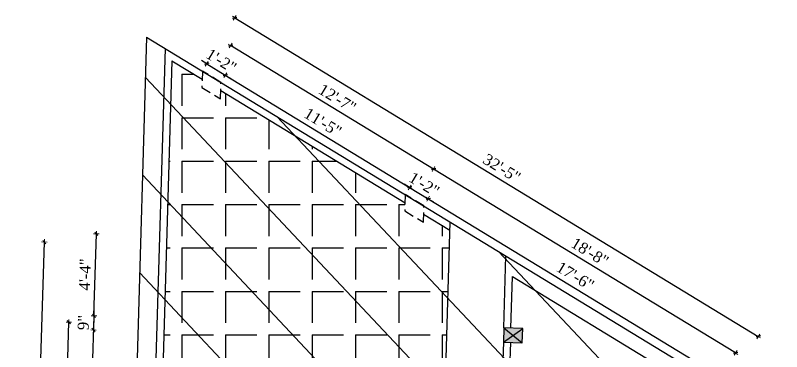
# Model space of a CAD drawing. Header units: inches. Extents: x 4069 to 291496, y -47643 to 12535.
# Drawn here: x 143055.2 to 143541.3, y -20515 to -20302 of the extents above; entities that cross this region are included whole.
import ezdxf

# ---------------------------------------------------------------- set-up
doc = ezdxf.new("R2010")
doc.units = ezdxf.units.IN
doc.header["$LTSCALE"] = 5
doc.header["$MEASUREMENT"] = 0
doc.linetypes.add('HIDDEN', pattern=[0.375, 0.25, -0.125])
doc.layers.add('A-WALL', color=7, linetype='Continuous', lineweight=9)
doc.layers.add('Dimension', color=7, linetype='Continuous', lineweight=18)
doc.layers.add('dim line', color=7, linetype='Continuous', lineweight=15, true_color=0xfab2b2)
doc.layers.add('WALL', color=7, linetype='Continuous')
doc.styles.add('ordinary', font='times.ttf')
doc.dimstyles.new('Copy of 96', dxfattribs={"dimtxt": 7, "dimasz": 4, "dimexe": 0.5, "dimexo": 0.5, "dimgap": 3, "dimtad": 1, "dimdec": 1, "dimzin": 11, "dimdsep": 46, "dimlunit": 4, "dimtxsty": 'ordinary', "dimblk": 'OBLIQUE', "dimcen": 0.09, "dimse1": 1, "dimse2": 1, "dimclrt": 6, "dimazin": 0, "dimtfac": 1, "dimtdec": 1, "dimtix": 1, "dimtmove": 2, "dimatfit": 3, "dimldrblk": 'leader', "dimfxl": 0.5, "dimfxlon": 1, "dimtolj": 1, "dimtzin": 0, "dimarcsym": 0})

# ---------------------------------------------------------------- blocks, each defined once
blk = doc.blocks.new('oblique')
at = {"color": 0, "lineweight": -2}
blk.add_line((0.25, 0.25), (-0.25, -0.25), dxfattribs=at)
at = {"layer": 'dim line', "lineweight": 9}
for p, q in [((-0.4375, 0), (0.4375, 0)), ((0, 0.4375), (0, -0.4375))]:
    blk.add_line(p, q, dxfattribs=at)
blk = doc.blocks.new('*D4404')
at = {"layer": 'A-WALL', "color": 0, "lineweight": -2, "ltscale": 50, "transparency": 16777216}
blk.add_line((143084.68, -20645.59), (143089.13, -20496.3), dxfattribs=at)
at = {"layer": 'Defpoints', "color": 0, "ltscale": 50, "transparency": 16777216}
for p in [(143089.13, -20496.3), (143364.94, -20504.54), (143360.48, -20653.82)]:
    blk.add_point(p, dxfattribs=at)
at = {"layer": 'A-WALL', "color": 0, "lineweight": -2, "ltscale": 50, "transparency": 16777216, "xscale": 4, "yscale": 4, "zscale": 4}
for p, rotation in [((143089.13, -20496.3), 88.28998542889812), ((143084.68, -20645.59), 268.2899854288981)]:
    blk.add_blockref('oblique', p, dxfattribs=dict(at, rotation=rotation))
at = {"layer": 'A-WALL', "color": 6, "ltscale": 50, "transparency": 16777216, "insert": (143080.35, -20570.75), "char_height": 7, "attachment_point": 5, "rotation": 88.29, "style": 'ordinary'}
blk.add_mtext('\\A1;12\'-5"', dxfattribs=at)
blk = doc.blocks.new('_OBLIQUE')
at = {"color": 0, "linetype": 'ByBlock'}
blk.add_line((-0.5, -0.5), (0.5, 0.5), dxfattribs=at)
blk = doc.blocks.new('leader')
at = {"layer": 'Dimension'}
for p, q in [((0, -4.33), (0, 4.33)), ((-4.42, 0), (4.42, 0))]:
    blk.add_line(p, q, dxfattribs=at)
blk = doc.blocks.new('*D4405')
at = {"layer": 'A-WALL', "color": 0, "lineweight": -2, "ltscale": 50, "transparency": 16777216}
blk.add_line((143059.87, -20905.91), (143073.61, -20445.61), dxfattribs=at)
at = {"layer": 'Defpoints', "color": 0, "ltscale": 50, "transparency": 16777216}
for p in [(143073.61, -20445.61), (143366.44, -20454.35), (143352.69, -20914.65)]:
    blk.add_point(p, dxfattribs=at)
at = {"layer": 'A-WALL', "color": 0, "lineweight": -2, "ltscale": 50, "transparency": 16777216, "xscale": 4, "yscale": 4, "zscale": 4}
for p, rotation in [((143073.61, -20445.61), 88.28998542889812), ((143059.87, -20905.91), 268.2899854288981)]:
    blk.add_blockref('oblique', p, dxfattribs=dict(at, rotation=rotation))
at = {"layer": 'A-WALL', "color": 6, "ltscale": 50, "transparency": 16777216, "insert": (143060.18, -20675.56), "char_height": 7, "attachment_point": 5, "rotation": 88.29, "style": 'ordinary'}
blk.add_mtext('\\A1;38\'-5"', dxfattribs=at)
blk = doc.blocks.new('*D4406')
at = {"layer": 'A-WALL', "color": 0, "lineweight": -2, "ltscale": 50, "transparency": 16777216}
for p, q in [((143176.62, -20332.69), (143173.2, -20330.62)), ((143176.62, -20332.69), (143188.41, -20339.86)), ((143188.41, -20339.86), (143191.83, -20341.94))]:
    blk.add_line(p, q, dxfattribs=at)
at = {"layer": 'Defpoints', "color": 0, "ltscale": 50, "transparency": 16777216}
for p in [(143173.84, -20337.26), (143188.41, -20339.86), (143185.64, -20344.43)]:
    blk.add_point(p, dxfattribs=at)
at = {"layer": 'A-WALL', "color": 0, "lineweight": -2, "ltscale": 50, "transparency": 16777216, "xscale": 4, "yscale": 4, "zscale": 4}
for p, rotation in [((143176.62, -20332.69), 328.7014709228608), ((143188.41, -20339.86), 148.7014709228608)]:
    blk.add_blockref('oblique', p, dxfattribs=dict(at, rotation=rotation))
at = {"layer": 'A-WALL', "color": 6, "ltscale": 50, "transparency": 16777216, "insert": (143185.89, -20330.72), "char_height": 7, "attachment_point": 5, "rotation": 328.7015, "style": 'ordinary'}
blk.add_mtext('\\A1;1\'-2"', dxfattribs=at)
blk = doc.blocks.new('*D4407')
at = {"layer": 'A-WALL', "color": 0, "lineweight": -2, "ltscale": 50, "transparency": 16777216}
blk.add_line((143188.41, -20339.86), (143305.34, -20410.95), dxfattribs=at)
at = {"layer": 'Defpoints', "color": 0, "ltscale": 50, "transparency": 16777216}
for p in [(143185.64, -20344.43), (143305.34, -20410.95), (143302.57, -20415.52)]:
    blk.add_point(p, dxfattribs=at)
at = {"layer": 'A-WALL', "color": 0, "lineweight": -2, "ltscale": 50, "transparency": 16777216, "xscale": 4, "yscale": 4, "zscale": 4}
for p, rotation in [((143188.41, -20339.86), 148.7014709242215), ((143305.34, -20410.95), 328.7014709242216)]:
    blk.add_blockref('oblique', p, dxfattribs=dict(at, rotation=rotation))
at = {"layer": 'A-WALL', "color": 6, "ltscale": 50, "transparency": 16777216, "insert": (143250.28, -20369.8), "char_height": 7, "attachment_point": 5, "rotation": 328.7015, "style": 'ordinary'}
blk.add_mtext('\\A1;11\'-5"', dxfattribs=at)
blk = doc.blocks.new('*D4408')
at = {"layer": 'A-WALL', "color": 0, "lineweight": -2, "ltscale": 50, "transparency": 16777216}
for p, q in [((143305.34, -20410.95), (143301.92, -20408.88)), ((143305.34, -20410.95), (143317.13, -20418.12)), ((143317.13, -20418.12), (143320.55, -20420.2))]:
    blk.add_line(p, q, dxfattribs=at)
at = {"layer": 'Defpoints', "color": 0, "ltscale": 50, "transparency": 16777216}
for p in [(143302.57, -20415.52), (143314.36, -20422.69), (143317.13, -20418.12)]:
    blk.add_point(p, dxfattribs=at)
at = {"layer": 'A-WALL', "color": 0, "lineweight": -2, "ltscale": 50, "transparency": 16777216, "xscale": 4, "yscale": 4, "zscale": 4}
for p, rotation in [((143305.34, -20410.95), 328.7014709242216), ((143317.13, -20418.12), 148.7014709242215)]:
    blk.add_blockref('oblique', p, dxfattribs=dict(at, rotation=rotation))
at = {"layer": 'A-WALL', "color": 6, "ltscale": 50, "transparency": 16777216, "insert": (143314.61, -20408.98), "char_height": 7, "attachment_point": 5, "rotation": 328.7015, "style": 'ordinary'}
blk.add_mtext('\\A1;1\'-2"', dxfattribs=at)
blk = doc.blocks.new('*D4409')
at = {"layer": 'A-WALL', "color": 0, "lineweight": -2, "ltscale": 50, "transparency": 16777216}
blk.add_line((143317.13, -20418.12), (143496.95, -20527.45), dxfattribs=at)
at = {"layer": 'Defpoints', "color": 0, "ltscale": 50, "transparency": 16777216}
for p in [(143314.36, -20422.69), (143496.95, -20527.45), (143494.17, -20532.01)]:
    blk.add_point(p, dxfattribs=at)
at = {"layer": 'A-WALL', "color": 0, "lineweight": -2, "ltscale": 50, "transparency": 16777216, "xscale": 4, "yscale": 4, "zscale": 4}
for p, rotation in [((143317.13, -20418.12), 148.7014709242215), ((143496.95, -20527.45), 328.7014709242216)]:
    blk.add_blockref('oblique', p, dxfattribs=dict(at, rotation=rotation))
at = {"layer": 'A-WALL', "color": 6, "ltscale": 50, "transparency": 16777216, "insert": (143410.45, -20467.17), "char_height": 7, "attachment_point": 5, "rotation": 328.7015, "style": 'ordinary'}
blk.add_mtext('\\A1;17\'-6"', dxfattribs=at)
blk = doc.blocks.new('*D4411')
at = {"layer": 'A-WALL', "color": 0, "lineweight": -2, "ltscale": 50, "transparency": 16777216}
blk.add_line((143512.1, -20515.81), (143320.49, -20399.32), dxfattribs=at)
at = {"layer": 'Defpoints', "color": 0, "ltscale": 50, "transparency": 16777216}
for p in [(143320.49, -20399.32), (143308.46, -20419.1), (143500.07, -20535.6)]:
    blk.add_point(p, dxfattribs=at)
at = {"layer": 'A-WALL', "color": 0, "lineweight": -2, "ltscale": 50, "transparency": 16777216, "xscale": 4, "yscale": 4, "zscale": 4}
for p, rotation in [((143320.49, -20399.32), 148.7014709227811), ((143512.1, -20515.81), 328.701470922781)]:
    blk.add_blockref('oblique', p, dxfattribs=dict(at, rotation=rotation))
at = {"layer": 'A-WALL', "color": 6, "ltscale": 50, "transparency": 16777216, "insert": (143419.7, -20451.96), "char_height": 7, "attachment_point": 5, "rotation": 328.7015, "style": 'ordinary'}
blk.add_mtext('\\A1;18\'-8"', dxfattribs=at)
blk = doc.blocks.new('*D4412')
at = {"layer": 'A-WALL', "color": 0, "lineweight": -2, "ltscale": 50, "transparency": 16777216}
blk.add_line((143320.49, -20399.32), (143191.77, -20321.06), dxfattribs=at)
at = {"layer": 'Defpoints', "color": 0, "ltscale": 50, "transparency": 16777216}
for p in [(143191.77, -20321.06), (143179.74, -20340.84), (143308.46, -20419.1)]:
    blk.add_point(p, dxfattribs=at)
at = {"layer": 'A-WALL', "color": 0, "lineweight": -2, "ltscale": 50, "transparency": 16777216, "xscale": 4, "yscale": 4, "zscale": 4}
for p, rotation in [((143191.77, -20321.06), 148.7014709242215), ((143320.49, -20399.32), 328.7014709242214)]:
    blk.add_blockref('oblique', p, dxfattribs=dict(at, rotation=rotation))
at = {"layer": 'A-WALL', "color": 6, "ltscale": 50, "transparency": 16777216, "insert": (143259.54, -20354.58), "char_height": 7, "attachment_point": 5, "rotation": 328.7015, "style": 'ordinary'}
blk.add_mtext('\\A1;12\'-7"', dxfattribs=at)
blk = doc.blocks.new('*D4413')
at = {"layer": 'A-WALL', "color": 0, "lineweight": -2, "ltscale": 50, "transparency": 16777216}
blk.add_line((143194.38, -20303.48), (143526.5, -20505.41), dxfattribs=at)
at = {"layer": 'Defpoints', "color": 0, "ltscale": 50, "transparency": 16777216}
for p in [(143173.84, -20337.26), (143526.5, -20505.41), (143505.97, -20539.18)]:
    blk.add_point(p, dxfattribs=at)
at = {"layer": 'A-WALL', "color": 0, "lineweight": -2, "ltscale": 50, "transparency": 16777216, "xscale": 4, "yscale": 4, "zscale": 4}
for p, rotation in [((143194.38, -20303.48), 148.7014709227731), ((143526.5, -20505.41), 328.7014709227732)]:
    blk.add_blockref('oblique', p, dxfattribs=dict(at, rotation=rotation))
at = {"layer": 'A-WALL', "color": 6, "ltscale": 50, "transparency": 16777216, "insert": (143363.85, -20398.84), "char_height": 7, "attachment_point": 5, "rotation": 328.7015, "style": 'ordinary'}
blk.add_mtext('\\A1;32\'-5"', dxfattribs=at)
blk = doc.blocks.new('*D4425')
at = {"layer": 'A-WALL', "color": 0, "lineweight": -2, "ltscale": 50, "transparency": 16777216}
for p, q in [((143105.06, -20492.28), (143105.18, -20488.28)), ((143105.06, -20492.28), (143104.79, -20501.27)), ((143104.79, -20501.27), (143104.67, -20505.27))]:
    blk.add_line(p, q, dxfattribs=at)
at = {"layer": 'Defpoints', "color": 0, "ltscale": 50, "transparency": 16777216}
for p in [(143365.07, -20500.04), (143104.79, -20501.27), (143364.8, -20509.03)]:
    blk.add_point(p, dxfattribs=at)
at = {"layer": 'A-WALL', "color": 0, "lineweight": -2, "ltscale": 50, "transparency": 16777216, "xscale": 4, "yscale": 4, "zscale": 4}
for p, rotation in [((143105.06, -20492.28), 268.2899854288981), ((143104.79, -20501.27), 88.28998542889812)]:
    blk.add_blockref('oblique', p, dxfattribs=dict(at, rotation=rotation))
at = {"layer": 'A-WALL', "color": 6, "ltscale": 50, "transparency": 16777216, "insert": (143098.36, -20496.58), "char_height": 7, "attachment_point": 5, "rotation": 88.29, "style": 'ordinary'}
blk.add_mtext('\\A1;9"', dxfattribs=at)
blk = doc.blocks.new('*D4641')
at = {"layer": 'A-WALL', "color": 0, "lineweight": -2, "ltscale": 50, "transparency": 16777216}
blk.add_line((143105.06, -20492.28), (143100.6, -20641.56), dxfattribs=at)
at = {"layer": 'Defpoints', "color": 0, "ltscale": 50, "transparency": 16777216}
for p in [(143365.07, -20500.04), (143100.6, -20641.56), (143360.61, -20649.32)]:
    blk.add_point(p, dxfattribs=at)
at = {"layer": 'A-WALL', "color": 0, "lineweight": -2, "ltscale": 50, "transparency": 16777216, "xscale": 4, "yscale": 4, "zscale": 4}
for p, rotation in [((143105.06, -20492.28), 88.28998542889815), ((143100.6, -20641.56), 268.2899854288981)]:
    blk.add_blockref('oblique', p, dxfattribs=dict(at, rotation=rotation))
at = {"layer": 'A-WALL', "color": 6, "ltscale": 50, "transparency": 16777216, "insert": (143096.27, -20566.72), "char_height": 7, "attachment_point": 5, "rotation": 88.29, "style": 'ordinary'}
blk.add_mtext('\\A1;12\'-5"', dxfattribs=at)
blk = doc.blocks.new('*D4426')
at = {"layer": 'A-WALL', "color": 0, "lineweight": -2, "ltscale": 50, "transparency": 16777216}
blk.add_line((143105.06, -20492.28), (143106.61, -20440.41), dxfattribs=at)
at = {"layer": 'Defpoints', "color": 0, "ltscale": 50, "transparency": 16777216}
for p in [(143106.61, -20440.41), (143366.56, -20448.17), (143365.07, -20500.04)]:
    blk.add_point(p, dxfattribs=at)
at = {"layer": 'A-WALL', "color": 0, "lineweight": -2, "ltscale": 50, "transparency": 16777216, "xscale": 4, "yscale": 4, "zscale": 4}
for p, rotation in [((143106.61, -20440.41), 88.28998542889812), ((143105.06, -20492.28), 268.2899854288981)]:
    blk.add_blockref('oblique', p, dxfattribs=dict(at, rotation=rotation))
at = {"layer": 'A-WALL', "color": 6, "ltscale": 50, "transparency": 16777216, "insert": (143099.34, -20466.15), "char_height": 7, "attachment_point": 5, "rotation": 88.29, "style": 'ordinary'}
blk.add_mtext('\\A1;4\'-4"', dxfattribs=at)

msp = doc.modelspace()

# ---------------------------------------------------------------- hatches: boundary and pattern name
at = {"layer": 'WALL', "linetype": 'ByBlock', "ltscale": 5, "true_color": 0xf8991e}
h = msp.add_hatch(dxfattribs=at)
h.set_pattern_fill('ANSI31', color=30, scale=350, angle=268.2899854)
h.set_pattern_definition([(313.29, (146670.27, -13053.167), (31.8453, 29.99899), [])])
h.paths.add_polyline_path([(143138.46977, -20315.75223), (143541.3401, -20560.68706), (143530.64367, -20918.97542), (143120.75431, -20909.15057)])
h = msp.add_hatch(dxfattribs=at)
h.set_pattern_fill('ANGLE', color=30, scale=100, angle=270)
h.set_pattern_definition([(270, (166453.402, 103905.655), (27.5, -1e-14), [20, -7.5]), (360, (166453.402, 103905.655), (1e-14, 27.5), [20, -7.5])])
h.paths.add_polyline_path([(143137.38428, -20905.04343), (143156.87917, -20905.50545), (143157.01346, -20901.00736), (143169.01032, -20901.29168), (143168.87603, -20905.78976), (143229.33668, -20907.22264), (143229.33668, -20872.71295), (143317.86682, -20874.81106), (143330.90702, -20438.01556), (143314.20264, -20427.85972), (143314.04822, -20433.03225), (143302.25689, -20425.86342), (143302.41131, -20420.6909), (143185.48066, -20349.60006), (143185.32623, -20354.77258), (143173.53491, -20347.60376), (143173.68933, -20342.43123), (143154.52842, -20330.78189)])
h.paths.add_polyline_path([(143251.38729, -20625.77645), (143249.78711, -20679.36378), (143225.88014, -20678.64989), (143227.48031, -20625.06257)], flags=16)
h = msp.add_hatch(color=30, dxfattribs=at)
h.dxf.hatch_style = 1
h.paths.add_polyline_path([(143370.93448, -20504.71457), (143365.07144, -20500.03753), (143364.80287, -20509.03352)])
h.paths.add_polyline_path([(143364.80287, -20509.03352), (143376.79752, -20509.39161), (143370.93448, -20504.71457)])
h.paths.add_polyline_path([(143370.93448, -20504.71457), (143376.79752, -20509.39161), (143377.06609, -20500.39562)])
h.paths.add_polyline_path([(143377.06609, -20500.39562), (143365.07144, -20500.03753), (143370.93448, -20504.71457)])

# ---------------------------------------------------------------- linework, layer by layer
at = {"color": 1, "ltscale": 5}
for p, q in [((143364.80287, -20509.03352), (143377.06609, -20500.39562)), ((143365.07144, -20500.03753), (143376.79752, -20509.39161))]:
    msp.add_line(p, q, dxfattribs=at)
at = {"layer": 'A-WALL', "lineweight": 30}
for p, q in [((143138.46977, -20315.75223), (143120.75431, -20909.15057)), ((143138.46977, -20315.75223), (143541.3401, -20560.68706)), ((143150.2611, -20322.92106), (143132.75117, -20909.43489)), ((143154.52842, -20330.78189), (143137.38428, -20905.04343)), ((143154.52842, -20330.78189), (143173.68933, -20342.43123)), ((143185.48066, -20349.60006), (143302.41131, -20420.6909)), ((143314.20264, -20427.85972), (143330.90702, -20438.01556)), ((143316.83728, -20909.29635), (143331.06144, -20432.84303)), ((143365.07144, -20500.03753), (143366.43542, -20454.3495)), ((143369.56943, -20500.17181), (143370.54832, -20467.38286)), ((143370.54832, -20467.38286), (143505.65727, -20549.52564)), ((143364.80287, -20509.03352), (143363.4697, -20553.6893)), ((143369.30086, -20509.16781), (143367.9677, -20553.82358))]:
    msp.add_line(p, q, dxfattribs=at)
at = {"layer": 'WALL', "color": 2, "linetype": 'HIDDEN', "ltscale": 5}
for points in [[(143173.84375, -20337.25871), (143173.53491, -20347.60376), (143185.32623, -20354.77258), (143185.63508, -20344.42753)], [(143302.56573, -20415.51837), (143302.25689, -20425.86342), (143314.04822, -20433.03225), (143314.35706, -20422.6872)]]:
    msp.add_lwpolyline(points, close=True, dxfattribs=at)
at = {"layer": 'WALL', "color": 2, "linetype": 'ByBlock', "ltscale": 5}
msp.add_lwpolyline([(143365.07144, -20500.03753), (143364.80287, -20509.03352), (143376.79752, -20509.39161), (143377.06609, -20500.39562)], close=True, dxfattribs=at)

# ---------------------------------------------------------------- dimensions: what is measured, and where the dimension line sits
at = {"layer": 'A-WALL', "ltscale": 50}
for p1, p2, distance, picture, middle in [((143173.84375, -20337.25871), (143505.96612, -20539.18059), 39.52759, '*D4413', (143363.8476, -20398.8386)), ((143173.84375, -20337.25871), (143185.63508, -20344.42753), 5.34192, '*D4406', (143185.89126, -20330.72453)), ((143500.07045, -20535.59618), (143308.4614, -20419.10278), -23.15088, '*D4411', (143419.70094, -20451.96188))]:
    dim = msp.add_aligned_dim(p1=p1, p2=p2, distance=distance, dimstyle='Copy of 96', override={"dimdec": 0, "dimblk": 'oblique', "dimtdec": 0, "dimarcsym": 1}, dxfattribs=at)
    dim.commit()
    dim.dimension.update_dxf_attribs({"geometry": picture, "text_midpoint": middle})
for base, p1, p2, angle, picture, middle in [((143191.76623, -20321.06134), (143308.4614, -20419.10278), (143179.73941, -20340.84312), 328.7014709, '*D4412', (143259.54066, -20354.57673)), ((143305.34085, -20410.95385), (143185.63508, -20344.42753), (143302.56573, -20415.51837), 148.7014709, '*D4407', (143250.28371, -20369.80261)), ((143317.13217, -20418.12267), (143302.56573, -20415.51837), (143314.35706, -20422.6872), 148.7014709, '*D4408', (143314.61324, -20408.98419)), ((143496.9499, -20527.44724), (143314.35706, -20422.6872), (143494.17479, -20532.01177), 148.7014709, '*D4409', (143410.45448, -20467.17052)), ((143106.60878, -20440.41176), (143365.07144, -20500.03753), (143366.55807, -20448.17235), 268.2899854, '*D4426', (143099.3375, -20466.14946)), ((143073.61316, -20445.60752), (143352.69357, -20914.64738), (143366.43542, -20454.3495), 268.2899854, '*D4405', (143060.1846, -20675.56068)), ((143100.60365, -20641.55993), (143365.07144, -20500.03753), (143360.61465, -20649.32236), 268.2899854, '*D4641', (143096.2744, -20566.72174)), ((143104.79187, -20501.27109), (143365.07144, -20500.03753), (143364.80287, -20509.03352), 268.2899854, '*D4425', (143098.35842, -20496.57702)), ((143089.13252, -20496.30159), (143360.48037, -20653.82036), (143364.93715, -20504.53553), 268.2899854, '*D4404', (143080.34649, -20570.74823))]:
    dim = msp.add_linear_dim(base=base, p1=p1, p2=p2, angle=angle, dimstyle='Copy of 96', override={"dimdec": 0, "dimblk": 'oblique', "dimtdec": 0, "dimarcsym": 1}, dxfattribs=at)
    dim.commit()
    dim.dimension.update_dxf_attribs({"geometry": picture, "text_midpoint": middle})

doc.saveas('drawing.dxf')
